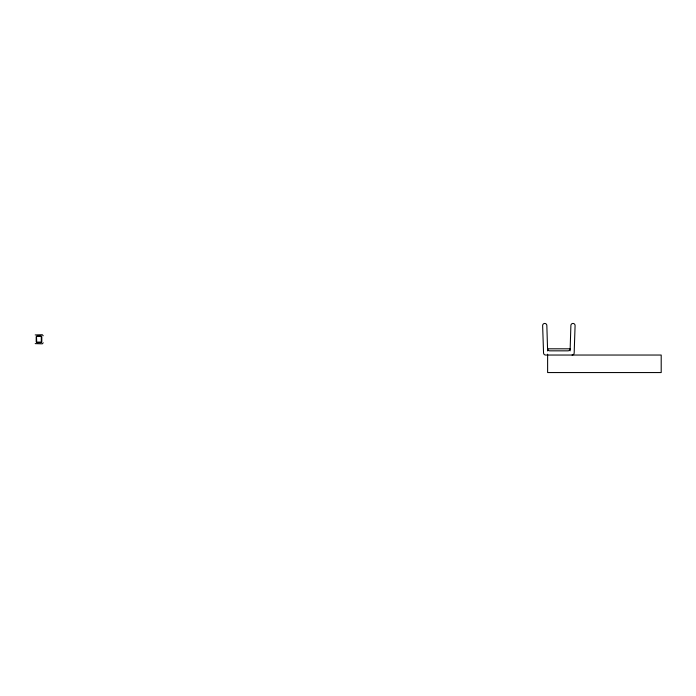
<?xml version="1.0" encoding="UTF-8"?>
<svg xmlns="http://www.w3.org/2000/svg" width="696" height="696" viewBox="0 0 696 696"><rect width="100%" height="100%" fill="white"/><g stroke="black" fill="none" stroke-linecap="round" stroke-linejoin="round"><path stroke-width="1.04" d="M43.213 342.78L42.291 343.824L35.209 343.615M35.209 334.941L42.291 334.733L43.213 335.768M570.102 350.888L570.885 325.467A2.105 2.105 0 0 1 573.052 323.44A2.105 2.105 0 0 1 575.087 325.606L574.174 353.011A2.105 2.105 0 0 1 572.068 355.038M547.622 350.967L546.838 325.467A2.105 2.105 0 0 0 544.672 323.44A2.105 2.105 0 0 0 542.636 325.606L543.55 353.011A2.105 2.105 0 0 0 545.655 355.038L661.2 355.038L661.2 372.56L547.622 372.56L547.622 354.203M36.488 336.899L36.705 342.101L41.299 342.101L41.299 336.455L37.149 336.238L36.488 336.899M40.76 335.95L37.253 335.95A1.053 1.053 0 0 0 36.201 336.995L36.201 341.553A1.053 1.053 0 0 0 37.253 342.606L40.76 342.606A1.053 1.053 0 0 0 41.803 341.553L41.803 336.995A1.053 1.053 0 0 0 40.76 335.95M570.102 348.809L547.622 348.809A2.105 2.105 0 0 0 549.718 350.836L568.006 350.836A2.105 2.105 0 0 0 570.102 348.809"/></g></svg>
